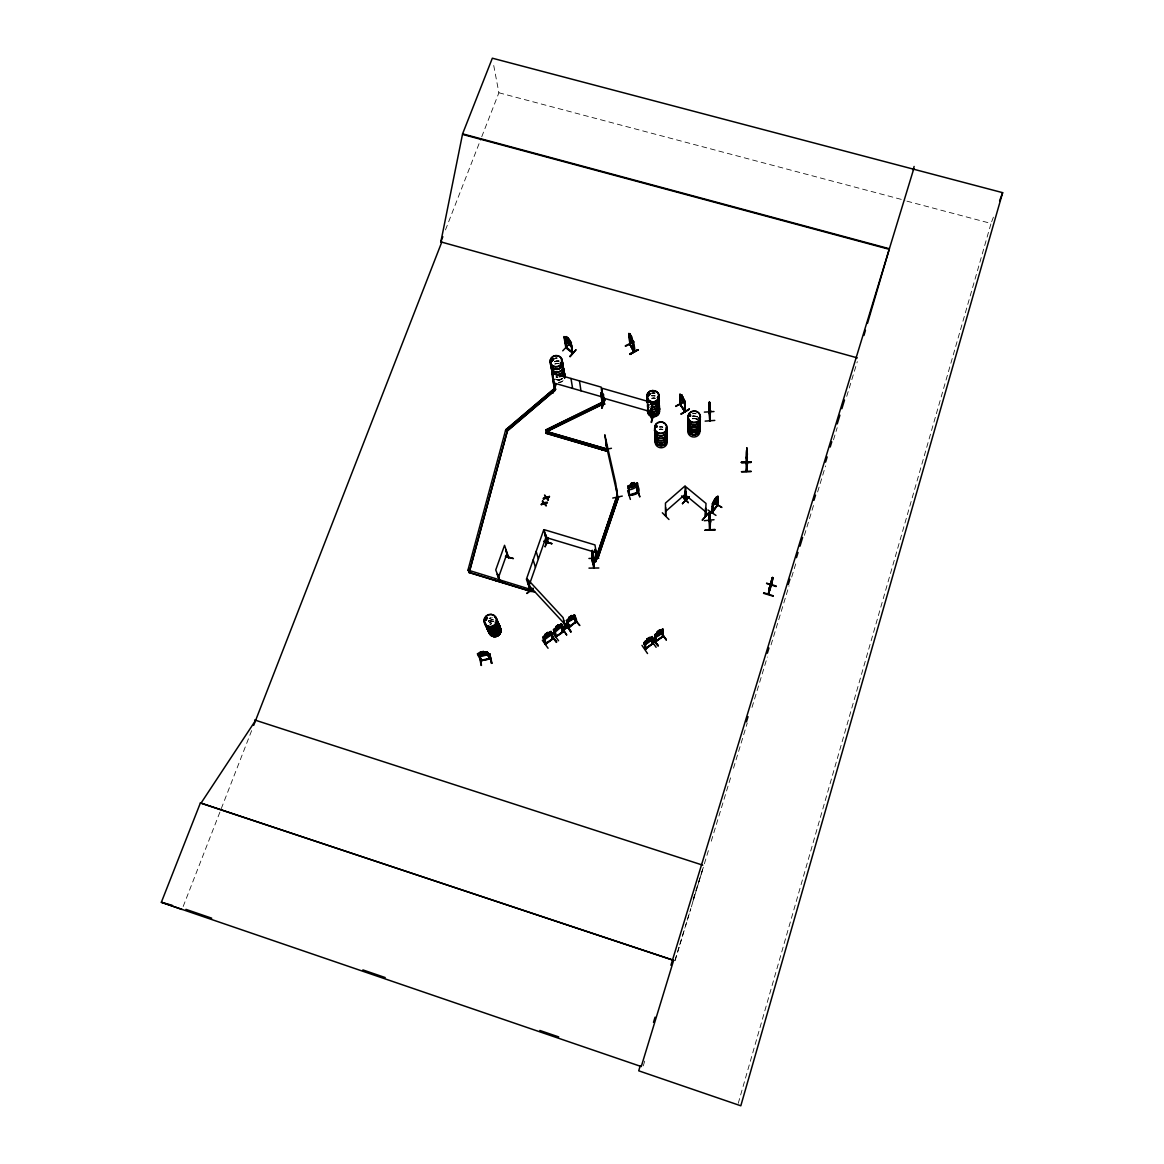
<?xml version="1.0" encoding="UTF-8"?>
<svg xmlns="http://www.w3.org/2000/svg" width="1164" height="1164" viewBox="0 0 1164 1164"><rect width="100%" height="100%" fill="white"/><g stroke="black" fill="none" stroke-linecap="round" stroke-linejoin="round"><path stroke-width="0.75" stroke-dasharray="5 3.75" d="M647.446 404.49L647.3 407.487M662.84 429.429L662.84 429.4A6.111 5.718 -2.7 0 0 659.668 429.283L662.854 429.414M695.868 418.589L692.667 418.473M738.238 1103.341L991.03 223.444L905.257 200.717M643.285 1065.86L644.841 1060.68M675.135 960.504L690.805 908.691L685.465 925.918M691.329 906.96L703.332 867.238L692.318 901.765M674.945 960.446L679.15 946.638M679.674 944.906L684.941 927.65M692.827 901.765L703.332 867.238M704.38 863.775L709.152 848.134M711.262 841.194L731.37 775.166M733.495 768.211L747.244 723.033M752.002 707.406L767.352 657.02M771.063 644.856L789.046 585.783M791.695 577.082L796.452 561.455M804.397 535.382L813.912 504.114M817.623 491.95L825.552 465.891M833.497 439.832L837.192 427.668M846.723 396.386L857.301 361.64M991.641 221.815L993.474 216.97M445.477 229.919L481.081 138.487M481.736 136.785L498.89 92.771L493.332 63.38M183.17 906.509L252.355 728.766M648.348 405.683L647.315 408.608A6.096 5.675 -3.4 0 1 649.337 404.737A6.096 5.689 -3.4 0 0 647.344 408.549M647.722 409.495L649.41 406.993M648.275 405.741L649.352 404.563M488.502 621.125L493.143 619.495A6.286 6.038 -25.2 0 0 488.545 621.096L491.455 619.568M489.229 622.755L493.856 621.125A6.373 6.126 -25.3 0 0 489.258 622.769A6.271 6.024 -25.3 0 1 493.798 621.139M490.044 624.559L491.426 623.628A6.256 6.024 -25.4 0 0 490.073 624.53A6.242 6.009 -25.4 0 1 491.426 623.628M555.199 379.042A6.038 5.587 -9.8 0 0 562.518 378.387L559.753 379.901L556.625 379.799M559.055 361L554.399 361.422A6.009 5.544 -9.7 0 1 558.996 360.942M554.864 363.983L557.949 363.328L556.377 363.59M555.912 360.913L557.483 360.767M558.618 382.461L561.674 381.807L564.031 379.828A5.951 5.5 -9.8 0 1 558.604 382.287M651.898 398.175L655.099 398.175M659.639 429.312L661.254 429.079M492.387 617.735L489.127 618.448A6.329 6.067 -25.1 0 1 492.314 617.749A6.417 6.169 -25.1 0 0 489.171 618.55M556.13 377.078L557.687 377.325A5.98 5.529 -9.8 0 1 556.188 377.151A5.965 5.514 -9.8 0 0 557.716 377.383M653.295 392.748L654.896 393.01M654.997 395.716L651.796 395.6A6.067 5.645 -3.4 0 1 654.954 395.658M653.513 397.942L655.099 398.277A6.038 5.616 -3.4 0 0 651.942 398.263M696.014 413.438L692.784 413.336A6.227 5.82 -0.3 0 1 695.999 413.598M498.89 92.771L904.981 200.368M697.425 416.712L692.726 415.97A6.111 5.704 -0.3 0 1 697.367 416.654M697.367 419.113L695.883 418.473L697.352 419.215A6.067 5.675 -0.3 0 0 692.696 418.589A6.096 5.689 -0.3 0 1 697.294 419.302M562.547 378.533A6.038 5.587 -9.8 0 1 555.228 379.188L556.654 379.799M648.624 405.305L647.708 404.083A6.169 5.747 -3.4 0 0 648.581 405.261L647.621 404.024M647.184 404.985L648.668 407.735A6.024 5.602 -3.4 0 1 647.228 403.777M647.3 407.502L647.97 409.015A6.024 5.616 -3.4 0 1 647.606 404.766M647.184 403.646L647.286 405.77L647.562 404.344A6.024 5.616 -3.4 0 0 647.97 408.608M647.33 406.207L647.417 408.404A6.009 5.587 -3.4 0 1 649.381 404.505M659.595 427.232A6.111 5.718 -2.8 0 1 662.753 427.348M659.682 429.632A6.067 5.689 -2.7 0 1 662.811 429.749M488.662 621.372A6.286 6.038 -25.2 0 1 493.187 619.772M489.302 622.856A6.373 6.126 -25.3 0 1 493.885 621.241M554.501 361.815A6.009 5.544 -9.7 0 1 559.069 361.407M554.908 364.026A5.965 5.514 -9.7 0 1 559.447 363.619M555.475 358.483A6.038 5.573 -9.7 0 1 557.032 358.337M556.421 363.75A6.009 5.558 -9.7 0 1 557.978 363.605M562.445 378.184A5.951 5.5 -9.8 0 1 555.213 378.824M557.629 376.918A5.965 5.514 -9.8 0 1 556.116 376.685M562.518 378.635A5.951 5.5 -9.8 0 1 555.301 379.275M557.658 377.165A6.067 5.602 -9.8 0 1 556.101 376.918M648.654 405.348A6.067 5.645 -3.4 0 1 647.751 404.155M651.84 396.007A6.067 5.645 -3.4 0 1 654.968 396.109M651.811 395.76A6.169 5.747 -3.4 0 1 654.997 395.862M648.77 407.56A6.038 5.616 -3.4 0 1 647.344 404.999M651.694 393.054A6.198 5.762 -3.5 0 1 654.896 393.156M651.942 398.524A6.024 5.602 -3.4 0 1 655.056 398.626M647.46 408.84A5.995 5.587 -3.4 0 1 649.41 404.956M647.897 408.928A6.126 5.704 -3.4 0 1 647.504 404.592M692.74 416.363A6.111 5.704 -0.3 0 1 697.352 417.09M692.726 416.115A6.198 5.791 -0.3 0 1 697.411 416.858M692.798 413.729A6.126 5.718 -0.3 0 1 695.97 413.831M697.28 419.52A6.082 5.675 -0.3 0 0 692.696 418.793A6.067 5.675 -0.3 0 1 695.839 418.909M692.696 418.633A6.111 5.704 -0.3 0 1 697.294 419.36M556.989 357.93L555.388 358.076A6.14 5.66 -9.7 0 1 556.989 357.945M661.181 426.708L659.566 426.839A6.213 5.805 -2.8 0 1 662.782 426.97L661.181 426.708M654.866 393.403A6.096 5.675 -3.5 0 0 651.724 393.301A6.111 5.675 -3.5 0 1 654.881 393.388M648.508 408.127A5.965 5.558 -3.4 0 0 647.853 409.452A5.951 5.558 -3.4 0 1 648.523 408.127"/><path stroke-width="1.5" d="M592.069 555.592L591.967 552.565M594.135 559.36C590.017 530.871 593.145 581.156 592.898 554.966M592.345 560.888L592.316 551.445M685.029 401.449L684.999 411.794L679.849 404.286L679.878 394.029L680.212 404.155L685.305 411.59L684.898 410.557M680.678 400.009L680.722 404.912L679.936 404.068M680.343 404.184L680.664 404.723M680.402 395.353L680.227 394.494L680.751 404.519M689.234 409.161L681.071 414.122L689.204 409.117M592.563 557.352L592.68 557.949M682.948 397.171L681.929 396.051M682.526 503.677L688.928 496.664L682.526 503.503M683.239 398.583L681.682 394.858L683.384 398.583C687.517 404.897 677.113 389.489 681.726 396.182L681.682 394.858L680.78 397.622L684.068 402.468L683.384 398.583M684.563 401.478C685.625 400.227 684.33 411.838 684.447 410.819M746.881 462.414L746.677 464.902L746.604 450.512M746.633 455.633L746.633 451.428L746.4 461.672M747.099 453.64L747.215 462.224L747.288 457.277M684.839 401.304L684.49 411.139M685.029 499.196L684.738 498.905M684.65 499.778L684.767 491.383M684.417 499.545L684.81 495.689M684.999 499.531L685.145 485.868L665.459 503.081L665.561 515.754M685.974 491.717L685.96 500.651L686.28 495.209M598.776 558.254L588.94 558.458M681.595 495.922L688.288 502.528M688.928 496.664L682.468 503.605M746.764 451.268L746.662 450.017L746.881 462.472M746.968 450.541L746.793 447.878L746.997 453.902M746.764 459.169L746.822 456.768M572.033 352.663C572.397 354.511 573.343 337.516 564.686 336.789M572.601 353.245L572.892 352.517L566.155 347.076M704.38 412.114L713.983 411.532M741.526 471.74L751.304 471.435L741.512 471.696M705.166 421.121L714.783 420.408M746.677 464.771L746.779 462.414M592.243 553.38L592.185 552.245M702.314 520.09L708.731 512.873L702.343 519.959M709.254 405.159L709.618 402.482M709.502 401.871L709.007 412.478M704.249 520.701L714.012 519.726M709.109 412.565L709.4 401.886M709.909 407.749L709.764 410.892M710.04 409.248L709.938 405.872M705.355 516.423L705.646 507.984L705.631 516.438M710.287 410.732L709.793 420.961L710.52 410.586L710.244 411.43M705.413 516.685L706.01 503.445L685.814 486.756L685.989 500.593M714.841 529.402L705.006 530.246L714.871 530.086M707.93 509.978L715.962 515.405M746.59 458.107L746.808 456.041L746.837 465.193L746.691 458.063M708.963 521.137L709.473 512.029L709.836 523.844M508.901 557.6L508.799 557.338M508.348 557.832L505.714 550.31M710.069 519.915C709.298 498.934 708.803 528.311 709.749 529.926M709.589 519.813L709.88 518.155M710.142 528.762L710.084 529.896L710.477 520.977L709.633 529.009M662.432 636.155L663 635.748M663.32 636.01L662.869 629.52L662.52 636.824L655.157 641.626L656.263 641.408L655.594 634.773L654.866 635.297L655.507 642.004L663.378 636.082L662.738 636.548M710.477 520.977L709.662 528.878M652.029 643.983L651.68 637.596C654.43 635.166 652.582 653.979 652.422 637.072M655.157 641.728L663.116 635.966L662.738 628.982L654.677 634.787L654.808 636.926L655.827 636.97M712.412 503.837L711.815 512.727L717.359 505.191L717.941 496.883L717.664 505.118M712.659 504.638L712.892 503.75L712.092 512.917L717.635 505.191M712.746 512.116L712.892 503.75M645.962 648.857L644.856 649.177L652.902 643.11M645.554 648.61L645.132 642.324L644.39 642.863L645.263 649.367M713.517 502.542L721.898 507.46L713.605 502.412M714.361 499.923L714.07 503.154L715.933 498.876L712.935 502.586L717.853 496.242L717.111 500.869L717.752 499.08M714.58 499.618L715.7 498.09M717.373 496.737L716.035 498.585L716.02 497.494L716.035 498.585L716.864 497.61L715.744 501.626L713.139 504.419M746.881 459.373L746.721 461.104L746.648 456.724M717.286 505.743L717.941 496.883M717.068 506.136L717.853 496.242M534.931 592.301L525.561 589.551M576.5 621.925L568.308 627.178M568.265 627.614L569.371 627.294L567.363 620.47C565.689 634.715 571.902 624.093 575.452 622.478M555.577 636.417L556.61 636.17L554.442 629.695L553.7 630.233L554.442 629.695M552.405 638.963L553.511 638.6L550.979 631.455L542.846 637.261L545.436 644.419L553.438 638.367M768.255 594.149L770.495 584.052M771.572 585.026L768.356 593.975M751.115 462.21L741.352 462.515L751.1 462.326M746.706 456.128L747.143 453.072L747.201 458.776M746.502 463.301L747.143 453.072M747.404 453.684L746.546 462.981M746.91 461.133L747.143 459.082M747.172 460.609L746.808 462.006M746.473 462.574L746.226 471.566L747.564 461.948L746.648 471.144M746.706 471.144L746.473 462.355M546.658 543.341L546.905 542.148L547.982 542.802M530.435 589.872L530.449 590.89L526.404 579.221L543.704 529.926L547.502 542.162L547.08 543.501L547.196 542.264M530.391 589.522C529.547 591.167 532.399 589.77 531.337 591.254L527.263 578.915L563.041 617.56L565.995 628.254L563.536 620.979L565.602 628.473L564.991 627.527M529.998 590.323L530.697 589.755M593.64 558.24L594.077 559.433M592.185 560.015C595.546 578.028 593.131 560.655 592.767 560.466M594.149 567.508L594.033 558.254M710.171 420.757L709.371 411.634M710.113 529.766L709.458 520.453M711.917 512.247L712.688 512.291M592.505 560.073L592.505 553.991M698.822 418.225L699.637 418.429M690.456 414.995L690.616 416.072M688.841 415.563L689.655 414.879L689.626 416.014M689.161 415.301L689.495 416.072M763.715 592.694L773.245 595.822M665.75 429.021L666.128 429.531M766.552 583.484L776.097 586.54M657.966 397.899L657.34 397.448L658.286 397.695M658.315 397.608L657.587 397.375M655.507 426.984L655.608 426.082M655.725 426.257L656.627 426.941M656.045 427.043L655.55 426.082M655.696 433.881L655.798 433.634A6.227 5.835 -2.8 0 1 656.627 425.675M657.253 426.562L655.565 426.912M647.751 394.596L648.042 395.818L649.294 395.469M647.97 395.047L649.206 394.96M649.454 395.324L648.741 394.349M771.135 585.056L772.518 577.431L768.895 590.657L770.961 583.062L769.593 587.704M770.321 586.321L768.473 593.364M771.135 582.32L770.655 584.11M771.601 580.065C773.391 575.176 766.858 595.255 771.223 582.262M770.815 586.074L772.518 577.431L772.256 578.159M771.15 586.176L772.867 578.057L771.717 580.327M771.456 585.361L772.867 578.057M640.287 1065.627L638.716 1070.807L740.813 1105.8L1002.655 192.671L492.343 58.2L462.588 133.845L440.865 241.777L441.796 242.039L253.679 725.376M746.008 462.675L746.066 463.403M552.755 360.069L552.071 360.927L551.023 360.214M560.437 362.659L561.266 362.266L561.063 363.066M593.64 558.342L594.135 567.61M495.573 622.303L495.224 622.696M485.01 619.19L486.13 620.179L486.756 618.812M771.019 583.368L771.601 581.534M769.229 588.955L772.038 579.847L771.659 581.738M573.037 353.027L565.719 347.25M769.506 587.98L771.208 581.52M867.471 323.417L889.383 248.747L462.588 133.845M770.553 584.764L772.008 579.075L771.732 579.774M913.187 169.929L914.104 166.452M606.662 450.177L607.041 449.45M617.56 496.184L617.357 497.188L615.8 483.482L604.8 434.798L607.099 449.828M506.151 429.371L507.373 430.651L469.732 570.826L467.884 570.418L505.569 430.273L507.373 430.651L555.272 390.129L554.049 388.878L506.151 429.371L507.446 430.927L469.092 572.572L531.046 591.53L531.599 589.537L531.046 591.53M771.077 582.975L771.688 580.749M769.259 588.286L769.739 586.918M769.841 586.7L770.35 584.866M769.695 586.598L769.957 585.768M770.321 585.71L769.87 586.627M770.321 584.939L770.728 583.149L770.67 584.037M863.935 335.479L865.449 330.3M763.54 593.32L773.143 596.172M771.034 583.324L769.069 590.381M653.484 1022.356L655.07 1017.176M670.901 965.262L913.784 168.707M673.636 960.344L641.262 1066.559L161.345 902.289L200.397 802.942L673.636 960.344L200.397 802.942M746.444 721.884L748.03 716.66M767.352 653.208L768.938 647.999M788.319 584.444L789.905 579.221M796.467 557.658L798.053 552.449M799.988 546.163L802.636 537.462M813.942 500.331L815.528 495.122M825.582 462.123L827.168 456.899M830.208 447.005L831.794 441.782M837.236 423.9L839.884 415.213M841.863 408.724L844.511 400.023M768.342 594.135L771.034 584.968M770.073 585.346L770.423 584.474M771.587 580.792L768.749 594.062M651.534 422.459L653.339 415.272M547.342 542.715L544.083 529.649L594.964 544.927L597.03 557.192C596.637 561.208 593.262 537.87 596.812 557.527M598.558 554.486L595.575 561.892L598.703 552.885M598.209 554.384L595.561 561.746M651.069 408.462L652.015 408.404L651.069 408.462L651.404 417.905L652.291 418.24L651.767 402.511L601.904 388.194L603.549 404.097L602.617 394.189L603.447 394.421L604.392 404.024M652.495 417.556L651.564 417.658M651.578 417.992L651.476 417.265M653.382 415.432L651.083 422.168M596.055 557.018L597.088 556.945M505.525 556.494L513.397 558.574L505.525 556.348M596.39 556.494L616.644 496.984L618.448 497.523L598.252 557.28L596.39 556.494L598.252 557.28M597.016 555.024L616.644 496.984M598.209 557.047L618.448 497.523M497.61 574.012L499.909 581.578L497.144 574.332M508.741 557.905L504.55 545.305L495.748 569.953L500.229 581.665L500.36 580.952M504.725 583.033L495.326 580.429M600.959 393.199L601.89 393.126L600.959 393.199L602.094 402.919M603.447 394.421L602.501 394.494M604.669 404.083L602.079 402.177L603.083 402.468M554.893 388.805L555.563 389.416L554.631 389.227L551.751 372.931L601.177 387.132L602.937 403.079L602.341 402.482M604.509 398.495L601.643 408.069L604.931 399.616M602.05 408.171L605.018 399.47M604.407 404.083L603.694 403.399L546.6 431.422L546.076 433.386L606.939 451.166L607.477 449.202L546.6 431.422L545.785 429.88L602.85 401.944L603.738 403.457M604.422 404.374L604.451 403.632M489.753 658.999L486.654 652.888L487.498 652.364L490.611 658.824L480.834 660.788L481.721 659.973M528.165 583.717L528.121 582.786L530.566 590.715M547.182 543.355L544.97 534.756L546.091 535.033L548.069 542.861L548.069 542.075M546.702 543.413L545.334 534.465L548.2 542.817M548.244 537.71L545.159 546.687L548.244 537.71M553.729 379.275L552.798 379.348L553.729 379.275L555.475 389.387L554.602 388.485M556.014 384.542L553.046 393.17M554.762 388.863L555.475 389.387M555.344 389.445L555.519 388.732M528.762 586.423L545.785 537.826M541.275 504.579L544.257 503.852L541.275 504.579L543.864 503.314L541.478 503.692M543.864 503.314L542.526 500.738L544.476 503.11C546.847 500.942 547.487 503.823 547.371 502.222M543.297 498.847L546.265 498.134L543.297 498.847L545.887 497.581L543.501 497.974M546.498 497.392L549.393 496.504L546.498 497.392L544.548 495.02L545.887 497.581M548.346 499.458C548.957 501.655 545.043 494.758 548.389 499.618M549.423 496.679L549.175 497.377L549.393 496.504M546.134 506.034L544.214 503.677M546.076 433.386L546.6 431.422M498.57 577.286L507.228 552.973M469.092 572.572L469.63 570.593L531.672 589.755M531.584 590.846L528.441 583.542L529.3 583.964M769.52 588.329L769.826 587.514M999.6 200.775L1002.655 192.671M442.844 236.699L440.821 241.879L857.344 357.886M550.979 634.991L550.979 631.455M551.125 635.049L551.707 633.682M544.083 541.347L551.867 543.719L544.068 541.391M555.272 632.081L554.049 631.863L555.272 632.081L562.125 626.101L561.514 627.6M574.259 618.346L574.332 614.781L566.388 620.572M712.674 512.189L713.256 502.513L714.245 501M716.762 505.874L717.213 505.22M638.061 491.921L637.494 492.925L638.076 492.227M629.302 495.34C638.047 494.613 641.931 492.328 636.723 484.079L637.363 492.867M633.405 350.786L634.176 351.513M633.813 351.106C629.317 320.202 640.753 370.356 629.913 343.787M633.711 351.528L629.608 344.02M630.321 335.465L630.175 334.024L630.059 345.17L628.822 333.384M689.452 416.014L690.499 414.995M699.491 418.647L699.011 417.789M656.933 426.853L656.714 425.922A6.14 5.747 -2.8 0 0 655.972 433.765A6.14 5.747 -2.8 0 0 664.149 435.06A6.14 5.747 -2.8 0 0 666.288 427.537M658.489 405.625L658.198 404.897M485.373 619.073L485.199 619.903M486.407 619.481L486.421 618.71M486.45 619.568L485.286 619.481M552.507 359.822L552.231 359.443M712.965 502.586L712.353 503.91L713.052 502.644M652.407 638.643L645.423 644.638L651.636 640.025L652.277 636.533L645.118 641.393L651.462 636.955M662.098 632.605C646.311 641.771 664.993 635.02 662.636 629.055M489.477 658.649L490.466 658.213M490.393 658.606L480.907 660.73L477.356 653.761L478.462 653.382M480.747 660.41L481.692 660.177M200.965 803.233L255.658 720.298M636.737 487.338C639.953 484.428 631.194 490.902 629.52 489.375L628.4 488.749L628.109 485.839L637.479 483.206L636.417 483.162M487.469 654.808L488.196 653.877L487.571 654.925L478.419 655.885M714.303 499.967L716.078 497.363M718.217 497.072L717.417 497.581M712.179 506.66L717.024 500.811L712.15 506.5M711.888 512.538L717.271 504.943M699.462 418.574L698.982 418.487M690.208 416.014L689.655 414.951M485.126 618.739L486.261 618.331M542.919 637.334L543.719 636.286M554.384 628.836L553.467 629.811L560.641 624.341M644.972 648.784L644.289 642.31L645.234 641.48M645.816 648.959L645.132 642.324M651.68 637.596L652.364 644.274L652.116 643.561M551.43 359.501L551.852 360.622M552.463 360.636L552.74 359.851M545.116 643.808L546.294 643.808M552.536 638.803L550.499 632.518L551.445 632.27L550.499 632.518M555.563 636.621C562.052 633.332 567.828 630.088 561.019 625.01C563.158 641.917 565.384 623.642 560.539 624.311L561.586 624.02M562.867 631.354L561.019 625.01M566.315 337.909L566.111 336.614L568.469 338.506L569.327 344.981M568.469 338.506L566.039 336.687M570.942 346.261L565.529 341.809M568.672 339.801L570.142 343.613L566.955 341.954L565.224 337.589L566.33 338.098L563.973 336.571L565.864 347.818L572.804 353.303M570.127 341.081L568.527 339.801M569.763 356.33L576.064 349.666L570.142 356.795M564.816 337.851L564.394 337.094L566.562 348.254L566.606 347.498M570.506 342.434L571.379 342.725L570.506 342.434L572.455 352.488M562.736 350.83L569.051 344.195M654.735 634.875L662.796 629.069M570.884 346.174L571.626 345.562M709.88 414.006L709.356 405.057L709.996 414.108M545.567 635.006L544.301 636.228L544.781 637.712L548.855 635.573L550.005 633.973L549.539 632.489L548.244 633.187M556.116 627.469L554.85 628.706L555.301 630.204L559.346 628.08L560.51 626.479L560.073 624.966L558.793 625.65M569.051 618.23L567.77 619.466L568.163 620.994L572.179 618.899L573.357 617.284L572.979 615.741L571.713 616.425M632.881 344.704L633.187 340.921L633.74 351.906M563.769 631.092L555.839 636.926L553.497 629.666L554.122 631.95M646.966 640.098L645.758 642.79L650.938 639.051L650.836 637.581L649.468 638.279C650.676 635.18 642.732 643.212 649.497 637.392L649.541 638.367M709.036 411.75L709.036 412.813M603.025 403.108L602.094 402.54M662.331 512.786L668.951 519.493M688.259 502.703L682.89 496.868M565.85 627.949L563.536 620.979M569.618 625.112L562.241 631.746M526.739 593.291L533.316 588.227L527.016 593.509M665.677 511.374L685.058 494.409M542.337 640.244L548.055 648.246M552.711 632.823L558.56 640.753M571.189 631.543L565.428 623.729M570.826 631.965L565.413 623.744L570.855 631.921M647.519 653.528L641.975 645.38M506.238 429.647L554.049 388.878M505.569 430.273L507.446 430.927L555.272 390.129M607.128 450.279L605.818 440.356M656.118 647.3L650.458 639.254M666.346 639.793L660.439 632.037L666.303 639.953L661.734 633.129M660.003 629.826C653.077 635.762 661.414 627.367 660.017 630.801L661.298 630.015L660.061 633.114L656.19 635.253L657.456 631.819M644.609 643.139L645.351 642.601M651.884 637.872L652.626 637.348M655.07 635.573L655.812 635.049M662.651 636.766L663.073 629.797M550.514 634.555L556.756 642.048L550.921 634.249M566.664 634.947L561.266 626.858L566.621 634.817M573.517 617.953L579.803 625.534L573.59 618.026M545.218 634.235L547.997 632.387L548.651 634.947L546.134 636.737L545.305 634.205L547.997 632.387M558.502 624.762L555.781 626.698L556.639 629.229L559.157 627.44L558.56 624.85L555.854 626.785L556.086 627.585L558.72 625.926M568.803 617.531L571.509 615.596L569.021 618.346M545.654 635.268L548.186 633.463M569.123 618.506L571.64 616.702L572.019 618.244L569.516 620.034L568.832 617.4M543.908 637.232C551.154 657.689 538.99 623.759 545.465 644.347M575.656 622.755L573.91 615.8C577.315 615.567 577.679 631.339 574.478 614.796M543.37 638.032L544.112 637.508M561.223 625.286L561.965 624.748M566.824 621.285L567.363 620.47M575.787 622.434L574.114 616.062L574.856 615.538M551.052 634.962L544.796 639.574L543.559 639.371M566.97 622.755L574.332 618.331L574.958 616.92M552.463 638.57L553.235 638.09M562.838 631.164L563.594 630.684M553.147 638.148L545.188 644.129L552.551 639.08M568.294 627.323L576.064 621.634M690.412 416.174L688.913 415.533M656.089 425.966L656.933 426.446M647.912 394.421L648.901 394.421A6.198 5.762 -3.5 0 0 648.45 402.584M651.593 417.629L651.171 408.157M652.277 418.182L651.491 417.934M709.036 411.663L709.691 420.451M680.533 399.179L679.965 397.2L684.97 404.766M689.248 409.35L681.086 413.933M675.673 406.12L682.73 402.555M675.906 406.454L682.73 402.366M685.087 401.522L684.461 400.212M655.929 641.131L655.594 634.773M555.825 636.708L562.983 631.543M631.295 484.559L629.768 485.359L629.942 487.323L631.572 487.716L635.937 485.563L635.791 483.598L634.205 483.7L634.22 482.58L631.092 483.497L631.194 484.559M629.011 494.918L638.09 492.27M638.221 492.663L637.45 483.104M607.477 449.202L546.673 431.713L545.843 430.156L602.894 402.249M546.673 431.713L603.869 403.763M629.826 353.798L638.265 349.68L629.899 354.089M630.088 354.438L638.265 349.68L630.059 354.38M629.288 333.588L633.1 340.965M629.288 334.679L629.186 333.835L629.884 345.053M629.011 336.76L633.012 344.762L629.637 338.782M631.528 336.643L630.088 334.068M625.286 345.853L633.725 341.765M633.929 341.969L625.519 346.29M630.379 499.4L627.629 490.742M480.921 660.264L490.35 658.431M480.63 652.859L479.117 653.426L479.83 654.837L486.159 653.601L485.461 652.189L483.686 652.262M665.823 515.754L665.677 507.606M572.252 352.445L570.942 342.158M564.394 337.094L566.184 347.483M550.965 631.616L550.092 631.863M551.78 359.56L551.707 360.593M481.11 665.459L479.408 655.87M481.474 665.386L479.83 655.667M634.249 482.682L631.092 483.497M629.157 486.305C629.477 495.035 627.061 497.508 637.348 492.648M637.508 492.867L636.824 484.384L637.683 484.137M639.764 496.824L637.072 487.949M546.876 497.93L549.132 497.217M547.124 502.935L544.81 503.488L546.367 505.351M601.992 450.221L611.449 448.286M616.527 487.803L617.691 497.115L617.473 495.835M612.744 498.047L622.274 496.097M481.707 660.672L478.695 654.488L477.735 654.328L478.637 654.153L481.896 660.526M486.654 652.888L487.498 652.364M489.637 658.97L490.611 658.824L487.207 651.84L478.404 653.368M491.455 663.393L489.68 653.688L492.008 663.291M483.307 651.491L484.515 653.921L481.474 654.517L480.135 652.189L483.409 651.447L483.802 652.32M480.761 653.106L483.817 652.509M477.72 654.474L487.556 652.538M479.917 656.423L487.571 654.925M639.764 496.65L636.941 487.832M489.695 653.688L491.586 663.349M629.215 495.297L628.138 485.941M551.736 359.356L552.478 360.098M709.88 403.341L709.793 404.417M709.938 407.415L710.287 410.805L709.502 402.395M709.516 513.44L709.793 512.567M710.142 521.37L709.371 512.044M710.549 521.836L710.142 521.006M714.871 530.057L705.006 530.246M594.033 559.549L592.36 551.081L593.698 559.564M592.374 551.94L592.709 551.067M588.984 568.134L598.849 567.988M592.636 553.075L592.796 555.01M591.967 555.519L594.091 567.014M747.244 455.721L747.07 454.702M741.352 462.515L751.086 462.443M741.337 462.035L751.086 461.948M746.91 449.246L746.91 448.024L746.488 458.223M629.884 344.166L634.235 351.761M596.317 556.872L594.906 549.379M644.376 644.449L645.423 644.492L644.376 644.449L644.259 642.441M684.898 411.721L680.445 404.825M566.999 622.609L568.105 622.755M551.911 359.341L552.813 359.88M469.63 570.593L467.884 570.418M568.556 627.832L566.417 620.427M462.748 134.457L889.238 249.3M161.345 902.289L172.243 905.33M603.665 404.155L604.465 404.344M553.642 382.927L602.341 396.953M603.054 398.001L652.175 412.143M546.003 433.095L606.939 451.166M594.789 549.699L595.648 549.946M544.257 541.071L551.838 543.617M616.673 497.246L618.477 497.785M766.654 583.193L776.243 586.059M546.149 537.535L596.259 552.624M468.99 572.353L530.988 591.312M254.64 719.963L702.765 865.158M185.949 909.375L211.717 918.192M362.877 969.918L385.211 977.556M539.82 1030.46L558.72 1036.92M161.971 902.464L181.962 909.477M594.077 566.781L592.767 559.593M604.494 403.981L603.519 403.792M628.4 488.749L629.622 489.418M531.235 591.21L530.653 590.512M566.402 338.52L568.599 340.281M566.781 340.936L568.978 342.682M685.712 495.267L705.602 511.738M554.573 389.183L552.798 379.348M554.108 389.169L555.33 390.435M531.031 590.177L531.526 590.628M565.369 627.338L565.82 627.832M529.605 586.118L564.846 624.224M543.821 503.139L542.337 501.582M546.236 497.959L548.157 500.302M660.032 630.626L659.901 629.913M652.247 637.828L658.242 645.787L652.829 639.574M652.218 637.945L658.14 645.845L652.859 639.531M646.864 640.142L646.806 639.342M644.914 648.886L653.019 643.488L645.293 649.41M550.47 634.424L556.305 642.368M545.465 635.035L545.378 634.293M630.422 335.276L631.266 336.396M480.135 652.189L480.528 652.96M480.848 652.102L482.827 651.724M564.598 339.961L565.515 341.881M486.596 652.553L489.753 659.042M606.619 449.857L606.517 449.566M505.86 549.888L508.232 557.498M629.709 337.08L632.489 342.027L631.586 336.556M528.121 582.786L530.74 590.759M545.8 634.016L547.429 632.852M533.185 559.884L535.44 567.363M556.377 626.465L558.007 625.301M536.168 551.401L538.365 558.996M561.514 623.933L562.096 626.247M567.566 620.747L569.283 627.309M569.327 617.211L570.942 616.062M571.437 615.509L571.626 616.513M574.39 614.868L574.929 617.066M605.935 443.993L616.76 492.023M591.996 555.155L592.243 556.523M592.185 556.77L592.505 558.502M592.185 553.831L592.505 555.563M570.986 378.46L572.601 388.383M565.602 341.067L566.781 348.021M566.548 337.327L567.959 338.462M566.111 336.614L567.159 343.235M579.483 380.904L580.967 390.798M709.502 513.702L709.647 514.924M601.061 392.894L602.195 402.919M747.099 453.727L747.055 454.586M746.662 460.464L746.648 456.564L746.488 458.354M709.604 402.395L709.909 406.265M710.52 410.586L710.578 411.401M709.56 407.182L709.807 409.961M709.778 516.147L709.894 521.574L709.531 517.136M631.208 483.497L631.324 484.661M746.822 451.938L746.939 453.218M746.706 457.408L746.822 458.689M631.746 483.526L633.609 482.973M647.359 639.109L648.974 637.945M646.893 639.312L647.097 641.83L649.599 640.011L649.497 638.541M634.22 482.58L634.235 483.802M654.837 634.831L655.361 641.99M657.849 631.543L659.464 630.364M657.398 631.732L657.529 634.293L660.032 632.489L659.959 630.99M709.429 405.698L709.516 408.127M709.4 515.579L709.487 517.922M746.837 460.115L746.691 456.215M666.405 432.179A6.111 5.718 -2.7 0 1 664.702 439.381A6.111 5.718 -2.7 0 1 656.86 439.104A6.111 5.718 -2.7 0 1 655.827 431.815M666.361 427.217A6.227 5.835 -2.8 0 1 664.178 434.856A6.227 5.835 -2.8 0 1 655.885 433.532M666.419 429.807A6.213 5.805 -2.8 0 1 661.458 438.319A6.213 5.805 -2.8 0 1 654.997 430.811M666.346 430.127A6.126 5.733 -2.8 0 1 662.243 438.392A6.126 5.733 -2.8 0 1 654.808 432.586M666.39 432.513A6.082 5.704 -2.7 0 1 664.702 439.672A6.082 5.704 -2.7 0 1 656.874 439.41A6.082 5.704 -2.7 0 1 655.87 432.15M666.506 437.373A6.053 5.675 -2.7 0 1 664.819 444.502A6.053 5.675 -2.7 0 1 657.049 444.226A6.053 5.675 -2.7 0 1 656.045 437.009M666.55 439.468A6.038 5.66 -2.7 0 1 664.877 446.583A6.038 5.66 -2.7 0 1 657.122 446.307A6.038 5.66 -2.7 0 1 656.118 439.09M666.434 434.419A6.082 5.689 -2.7 0 1 664.746 441.593A6.082 5.689 -2.7 0 1 656.947 441.316A6.082 5.689 -2.7 0 1 655.929 434.056L655.943 434.521A6.067 5.689 -2.7 0 0 656.962 441.738A6.067 5.689 -2.7 0 0 664.76 442A6.067 5.689 -2.7 0 0 666.448 434.841M666.565 437.053A6.14 5.747 -2.7 0 1 664.862 444.299A6.14 5.747 -2.7 0 1 656.991 444.022A6.14 5.747 -2.7 0 1 655.958 436.689M666.565 437.184A6.14 5.747 -2.7 0 1 664.862 444.415A6.14 5.747 -2.7 0 1 656.991 444.139A6.14 5.747 -2.7 0 1 655.958 436.82M666.492 436.951A6.053 5.675 -2.7 0 1 664.819 444.081A6.053 5.675 -2.7 0 1 657.034 443.819A6.053 5.675 -2.7 0 1 656.03 436.587M495.82 617.866A6.373 6.111 -25 0 1 493.027 627.818A6.373 6.111 -25 0 1 484.733 621.765A6.446 6.198 -25 0 0 489.506 628.24A6.446 6.198 -25 0 0 496.926 624.53A6.446 6.198 -25 0 0 494.685 616.876M496.868 619.495A6.358 6.111 -25 0 1 493.158 628.124A6.358 6.111 -25 0 1 484.966 623.671M485.213 620.485A6.358 6.111 -25 0 1 487.061 617.808M494.729 617.153A6.358 6.111 -25 0 1 495.966 618.171M496.621 619.714A6.344 6.082 -25.1 0 1 493.827 629.622A6.344 6.082 -25.1 0 1 485.577 623.598M496.766 619.859A6.417 6.169 -25.1 0 1 493.943 629.899A6.417 6.169 -25.1 0 1 485.577 623.788M496.126 620.441A6.286 6.038 -25.2 0 1 498.308 627.905A6.286 6.038 -25.2 0 1 491.077 631.528A6.286 6.038 -25.2 0 1 486.392 625.315M488.254 627.178A6.256 6.024 -25.4 0 0 491.572 634.598A6.256 6.024 -25.4 0 0 499.56 631.79A6.256 6.024 -25.4 0 0 497.625 623.875A6.242 6.009 -25.4 0 1 499.793 631.31A6.242 6.009 -25.4 0 1 492.605 634.904A6.242 6.009 -25.4 0 1 487.949 628.735M498.207 623.235A6.373 6.126 -25.3 0 1 495.413 633.201A6.373 6.126 -25.3 0 1 487.119 627.134A6.373 6.126 -25.3 0 0 495.369 633.114A6.373 6.126 -25.3 0 0 498.177 623.133M498.949 625.199A6.242 6.009 -25.4 0 1 499.065 632.969A6.256 6.009 -25.4 0 1 491.223 634.671A6.256 6.009 -25.4 0 1 488.4 627.469A6.242 6.009 -25.4 0 0 491.237 634.656A6.242 6.009 -25.4 0 0 499.065 632.969A6.256 6.009 -25.4 0 0 498.963 625.199M498.338 625.592A6.213 5.965 -25.4 0 1 498.25 635.602A6.242 5.995 -25.4 0 1 488.836 632.081A6.198 5.965 -25.4 0 0 498.25 635.588A6.242 5.995 -25.4 0 0 498.396 625.679A6.198 5.965 -25.4 0 1 498.25 635.588A6.213 5.965 -25.4 0 1 488.807 631.979M498.061 623.089A6.286 6.038 -25.3 0 1 496.053 632.605A6.286 6.038 -25.3 0 1 487.207 628.531M497.464 621.736A6.3 6.053 -25.2 0 1 494.7 631.572A6.3 6.053 -25.2 0 1 486.508 625.592M562.067 361.291A6.053 5.573 -9.7 0 1 557.076 369.483A6.053 5.573 -9.7 0 1 550.95 362.28M551.634 360.956A6.053 5.573 -9.7 0 1 553.977 358.978M561.193 359.749A6.14 5.66 -9.7 0 1 560.248 368.086A6.14 5.66 -9.7 0 1 551.387 366.704A6.14 5.66 -9.7 0 1 553.889 358.599M561.979 360.825A6.053 5.587 -9.7 0 1 559.724 368.144A6.053 5.587 -9.7 0 1 551.721 366.893A6.053 5.587 -9.7 0 1 552.58 359.356M561.674 362.571A6.111 5.631 -9.7 0 1 559.084 371.723A6.111 5.631 -9.7 0 1 551.023 366.209A6.111 5.631 -9.7 0 0 559.113 371.854A6.111 5.631 -9.7 0 0 561.703 362.717M562.939 366.354A6.009 5.558 -9.7 0 1 557.978 374.502A6.009 5.558 -9.7 0 1 551.882 367.329M562.474 367.62A5.98 5.529 -9.8 0 1 559.186 376.801M552.653 373.993A5.98 5.529 -9.8 0 1 552.347 369.774M563.9 372.014A5.951 5.5 -9.8 0 1 564.22 376.219M553.264 377.18A5.951 5.5 -9.8 0 1 552.755 375.827A6.038 5.587 -9.8 0 0 553.162 377.063M564.278 374.197A5.951 5.5 -9.8 0 1 564.598 378.402M553.657 379.362A5.951 5.5 -9.8 0 1 553.351 375.172M564.264 376.074A6.038 5.587 -9.8 0 0 563.943 371.811A6.038 5.587 -9.8 0 1 564.249 375.943M553.133 376.918A6.038 5.587 -9.8 0 1 552.624 375.55M552.434 370.225A5.98 5.529 -9.8 0 0 552.74 374.444A5.965 5.514 -9.8 0 1 552.449 370.239M563.827 371.549A5.951 5.5 -9.8 0 1 563.463 377.063M553.176 376.729A5.951 5.5 -9.8 0 1 552.667 375.375M562.561 367.722A6.067 5.602 -9.8 0 1 560.728 376.51M552.609 374.182A6.067 5.602 -9.8 0 1 552.303 369.905M562.969 366.558A6.009 5.558 -9.7 0 1 558.022 374.706A6.009 5.558 -9.7 0 1 551.925 367.533M562.954 366.718A5.965 5.5 -9.7 0 1 555.737 374.59M554.34 373.993A5.965 5.5 -9.7 0 1 551.998 367.693M658.533 398.859A6.082 5.66 -3.4 0 1 651.302 406.92A6.169 5.747 -3.4 0 0 658.606 398.655M647.199 402.773A6.082 5.66 -3.4 0 1 648.013 398.495M658.518 395.964A6.198 5.762 -3.5 0 1 651.156 404.17M647.111 402.628A6.169 5.747 -3.4 0 1 647.941 398.306M658.518 398.408A6.082 5.66 -3.4 0 1 651.287 406.469M647.184 402.322A6.082 5.66 -3.4 0 1 647.999 398.044M658.62 401.085A6.067 5.66 -3.4 0 1 651.389 409.146M659.377 406.629A6.038 5.616 -3.4 0 1 648.886 410.252M657.791 402.599A6.038 5.616 -3.4 0 1 659.231 405.159M659.304 407.356A6.009 5.602 -3.4 0 1 654.721 414.078A6.009 5.602 -3.4 0 1 647.562 409.859A6.096 5.689 -3.4 0 0 654.75 414.297A6.096 5.689 -3.4 0 0 659.391 407.487M657.864 404.796A6.009 5.602 -3.4 0 1 658.766 405.989M659.319 407.793A6.009 5.602 -3.4 0 1 654.735 414.515A6.009 5.602 -3.4 0 1 647.577 410.295M659.391 409.975A5.995 5.602 -3.4 0 1 654.052 416.799A5.995 5.602 -3.4 0 1 647.548 411.023M659.391 407.618A6.096 5.675 -3.4 0 1 654.75 414.442A6.096 5.675 -3.4 0 1 647.49 410.164M657.936 405.028A6.096 5.675 -3.4 0 1 658.853 406.236M657.936 404.897A6.096 5.689 -3.4 0 1 658.839 406.105M657.849 402.38A6.126 5.704 -3.4 0 1 651.491 411.721M650.036 411.096A6.126 5.704 -3.4 0 1 648.814 410.15M658.678 403.341A6.038 5.631 -3.4 0 1 651.491 411.358M658.606 401.347A6.053 5.631 -3.4 0 1 651.418 409.364M659.348 409.844A5.951 5.558 -3.4 0 1 654.037 416.61A5.951 5.558 -3.4 0 1 647.591 410.877M700.161 417.57A6.155 5.733 -0.3 0 1 693.933 424.598A6.155 5.733 -0.3 0 1 688.302 417.163M700.146 420.466A6.198 5.791 -0.3 0 1 693.875 427.552A6.111 5.718 -0.3 0 1 688.259 420.233M688.171 420.058A6.198 5.791 -0.3 0 0 693.875 427.552A6.111 5.718 -0.3 0 0 700.059 420.641M700.146 418.022A6.14 5.733 -0.3 0 1 693.933 425.035A6.14 5.733 -0.3 0 1 688.288 417.614M700.073 420.204A6.126 5.718 -0.3 0 1 693.875 427.188A6.126 5.718 -0.3 0 1 688.259 419.797M700.102 424.54A6.067 5.675 -0.3 0 1 693.031 429.923A6.067 5.675 -0.3 0 1 688.244 422.663A6.082 5.675 -0.3 0 0 693.817 430.011A6.111 5.704 -0.3 0 0 700.001 422.925A6.111 5.704 -0.3 0 1 693.817 429.822A6.111 5.704 -0.3 0 1 688.215 422.43A6.111 5.704 -0.3 0 0 693.817 429.894A6.082 5.675 -0.3 0 0 699.971 423.056M700.233 417.847A6.227 5.82 -0.3 0 1 693.933 424.962A6.227 5.82 -0.3 0 1 688.215 417.44M699.971 422.838A6.067 5.675 -0.3 0 1 693.817 429.778A6.067 5.675 -0.3 0 1 688.244 422.43M699.273 426.606A6.053 5.66 -0.2 0 1 697.643 433.721A6.053 5.66 -0.2 0 1 689.874 433.445A6.126 5.733 -0.2 0 1 688.739 426.053M688.812 426.242A6.053 5.66 -0.2 0 0 689.874 433.445A6.126 5.733 -0.2 0 0 697.702 433.634A6.126 5.733 -0.2 0 0 699.346 426.431M699.215 428.73A6.038 5.645 -0.2 0 1 697.585 435.831A6.038 5.645 -0.2 0 1 689.83 435.569A6.038 5.645 -0.2 0 1 688.768 428.367M699.36 426.286A6.14 5.733 -0.2 0 1 697.702 433.503A6.14 5.733 -0.2 0 1 689.816 433.226A6.14 5.733 -0.2 0 1 688.753 425.922M699.288 426.184A6.053 5.66 -0.2 0 1 697.658 433.299A6.053 5.66 -0.2 0 1 689.874 433.023A6.053 5.66 -0.2 0 1 688.826 425.82M699.36 424.045A6.067 5.675 -0.3 0 1 694.559 432.353A6.067 5.675 -0.3 0 1 688.186 425.02M699.36 423.623A6.067 5.66 -0.3 0 1 694.559 431.917A6.067 5.66 -0.3 0 1 688.215 424.598M681.638 396.648L681.624 398.874L683.224 401.216L683.239 398.99L681.638 396.648M634.235 484.064L631.324 484.908L631.499 486.872L634.395 486.028L634.235 484.064M631.601 338.331L630.262 335.945L631.761 340.746L631.601 338.331M657.456 432.513A6.169 5.776 -2.8 0 0 666.928 427.828A6.169 5.776 -2.8 0 0 657.907 422.517A6.169 5.776 -2.8 0 0 657.456 432.513M657.471 432.732A6.155 5.762 -2.8 0 0 666.914 428.046A6.155 5.762 -2.8 0 0 657.922 422.75A6.155 5.762 -2.8 0 0 657.471 432.732M488.269 626.378A6.387 6.126 -25 0 0 496.592 619.132A6.387 6.126 -25 0 0 486.203 615.931A6.387 6.126 -25 0 0 488.269 626.378M488.342 626.523A6.373 6.111 -25 0 0 496.635 619.292A6.373 6.111 -25 0 0 486.29 616.105A6.373 6.111 -25 0 0 488.342 626.523M486.916 617.502A6.373 6.111 -25 0 0 485.082 620.179A6.446 6.198 -25 0 1 486.916 617.546M552.798 365.845A6.082 5.602 -9.7 0 0 562.212 361.277A6.082 5.602 -9.7 0 0 553.438 356.126A6.082 5.602 -9.7 0 0 552.798 365.845M552.856 366.063A6.053 5.587 -9.7 0 0 562.227 361.509A6.053 5.587 -9.7 0 0 553.497 356.373A6.053 5.587 -9.7 0 0 552.856 366.063M562.037 375.914A5.98 5.529 -9.8 0 0 562.561 368.086A5.965 5.514 -9.8 0 1 562.037 375.899M649.628 401.042A6.14 5.718 -3.5 0 0 659.057 396.4A6.14 5.718 -3.5 0 0 650.094 391.148A6.14 5.718 -3.5 0 0 649.628 401.042M649.643 401.158A6.126 5.689 -3.5 0 0 659.042 396.531A6.126 5.689 -3.5 0 0 650.109 391.308A6.126 5.689 -3.5 0 0 649.643 401.158A6.096 5.66 -3.5 0 0 659.013 396.531A6.096 5.66 -3.5 0 0 650.123 391.322A6.096 5.66 -3.5 0 0 649.658 401.129M651.185 404.243A6.096 5.675 -3.5 0 0 658.431 396.167A6.111 5.675 -3.5 0 1 651.185 404.257M650.225 393.81A6.096 5.675 -3.5 0 0 648.523 402.686A6.111 5.675 -3.5 0 1 650.225 393.796M651.171 403.806A6.111 5.689 -3.5 0 0 658.431 395.702A6.096 5.675 -3.5 0 1 651.171 403.792M648.901 394.203A6.111 5.689 -3.5 0 0 648.494 402.235A6.096 5.675 -3.5 0 1 648.901 394.218M690.936 421.63A6.184 5.762 -0.4 0 0 700.393 416.945A6.184 5.762 -0.4 0 0 691.329 411.649A6.184 5.762 -0.4 0 0 690.936 421.63M690.95 421.746A6.155 5.747 -0.4 0 0 700.364 417.076A6.155 5.747 -0.4 0 0 691.343 411.809A6.155 5.747 -0.4 0 0 690.95 421.746M697.774 430.956A6.155 5.762 -0.3 0 0 699.433 423.725A6.155 5.747 -0.3 0 1 697.774 431.087A6.155 5.747 -0.3 0 1 689.859 430.826A6.155 5.747 -0.3 0 1 688.782 423.492A6.155 5.762 -0.3 0 0 689.859 430.695A6.155 5.762 -0.3 0 0 697.774 430.956"/></g></svg>
